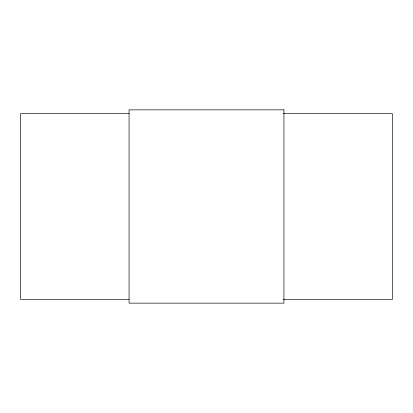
<?xml version="1.0" encoding="UTF-8"?>
<svg xmlns="http://www.w3.org/2000/svg" width="413" height="413" viewBox="0 0 413 413"><rect width="100%" height="100%" fill="white"/><g stroke="black" fill="none" stroke-linecap="round" stroke-linejoin="round"><path stroke-width="0.62" d="M129.062 113.575L20.65 113.575L20.65 299.425L129.062 299.425M283.292 113.575L392.35 113.575L392.35 299.425L283.292 299.425M283.938 109.858L129.062 109.858L129.062 303.142L283.938 303.142L283.938 109.858"/></g></svg>
